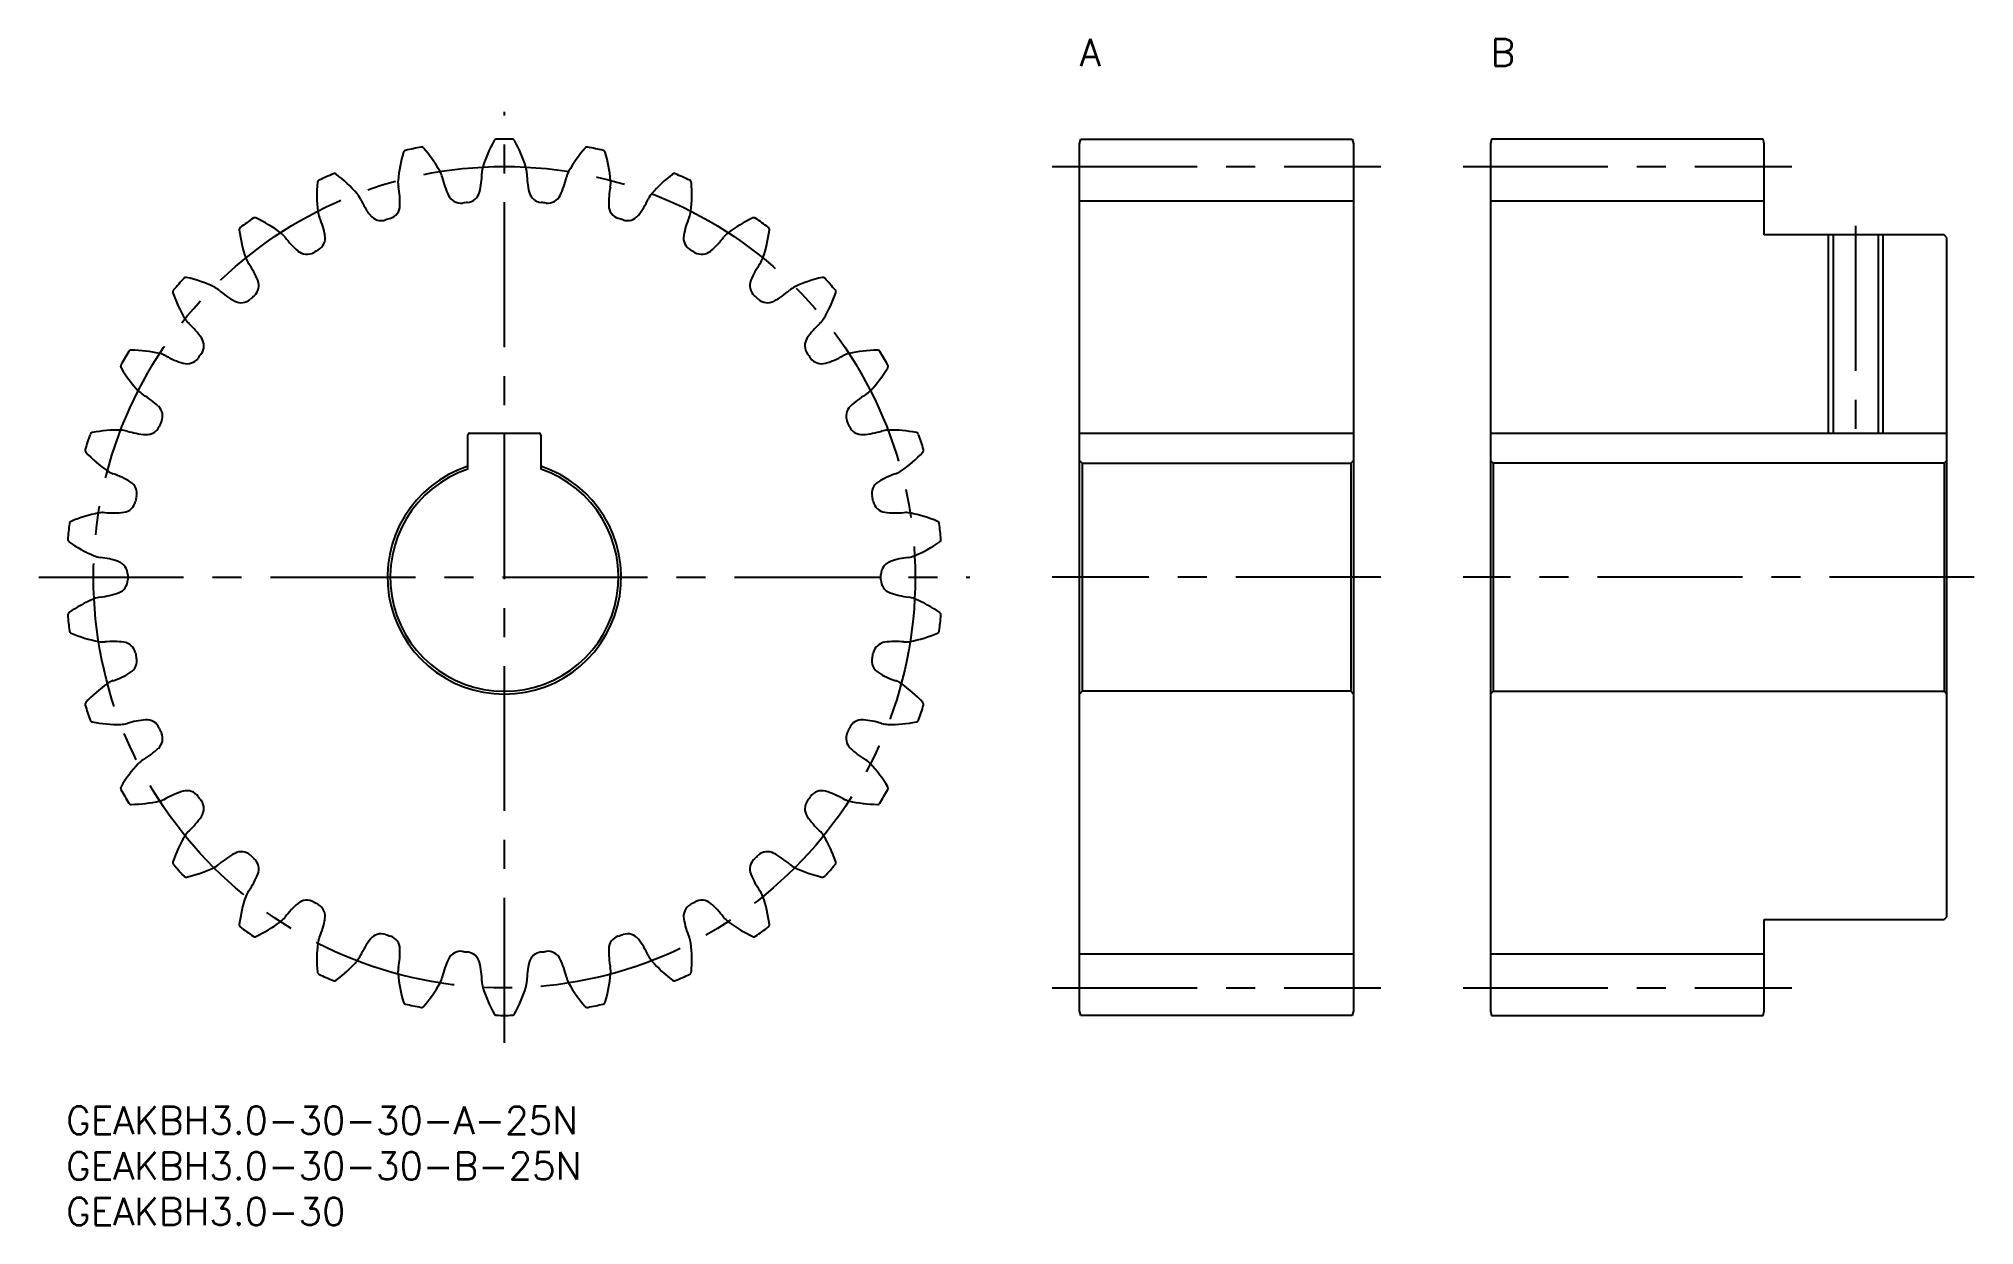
# Model space of a CAD drawing. Extents: x -3 to 209, y -13 to 117.
import ezdxf

# ---------------------------------------------------------------- set-up
doc = ezdxf.new("R2010")
doc.units = 0
doc.header["$LTSCALE"] = 0.5
doc.linetypes.add('CENTER', pattern=[50.8, 31.75, -6.35, 6.35, -6.35])
for name, color, linetype in [('MSM_CENTER', 1, 'CENTER'), ('MSM_CONTINUOUS', 7, 'CONTINUOUS'), ('MSM_NARROW', 5, 'CONTINUOUS'), ('MSM_PART_NUMBER', 7, 'CONTINUOUS')]:
    doc.layers.add(name, color=color, linetype=linetype)
doc.styles.get("Standard").update_dxf_attribs({"font": 'txt.shx', "height": 1, "bigfont": 'bigfont.shx'})

# ---------------------------------------------------------------- blocks, each defined once
blk = doc.blocks.new('*U3')
at = {"layer": 'MSM_PART_NUMBER'}
blk.add_text('GEAKBH3.0-30-30-B-25N', height=3, dxfattribs=at).set_placement((0, -8))
blk = doc.blocks.new('*U4')
at = {"layer": 'MSM_PART_NUMBER'}
blk.add_text('GEAKBH3.0-30-30-A-25N', height=3, dxfattribs=at).set_placement((0, -3))
blk = doc.blocks.new('*U5')
at = {"layer": 'MSM_PART_NUMBER'}
blk.add_text('GEAKBH3.0-30', height=3, dxfattribs=at).set_placement((0, -13))
blk = doc.blocks.new('*U6')
at = {"layer": 'MSM_PART_NUMBER'}
blk.add_text('B', height=3, dxfattribs=at).set_placement((156, 114))
blk = doc.blocks.new('*U7')
at = {"layer": 'MSM_PART_NUMBER'}
blk.add_text('A', height=3, dxfattribs=at).set_placement((111, 114))

msp = doc.modelspace()

# ---------------------------------------------------------------- linework, layer by layer
at = {"layer": 'MSM_CENTER'}
for p, q in [((48, 7), (48, 109)), ((108, 103), (144, 103)), ((153, 103), (189, 103)), ((196, 96.5), (196, 72.8)), ((-3, 58), (99, 58)), ((144, 58), (108, 58)), ((209, 58), (153, 58)), ((108, 13), (144, 13)), ((153, 13), (189, 13))]:
    msp.add_line(p, q, dxfattribs=at)
msp.add_circle((48, 58), 45, dxfattribs=at)
at = {"layer": 'MSM_CONTINUOUS'}
for p, q in [((111, 105.5), (111.13, 106)), ((111.13, 106), (140.87, 106)), ((185.87, 106), (156.13, 106)), ((186, 105.5), (185.87, 106)), ((111, 10.5), (111, 105.5)), ((140.87, 106), (141, 105.5)), ((141, 105.5), (141, 10.5)), ((156.13, 106), (156, 105.5)), ((156, 105.5), (156, 10.5)), ((186, 95.5), (186, 105.5)), ((111, 99.25), (141, 99.25)), ((156, 99.25), (186, 99.25)), ((205.7, 95.5), (186, 95.5)), ((193.54, 95.5), (193.54, 73.8)), ((198.46, 95.5), (198.46, 73.8)), ((206, 95.2), (205.7, 95.5)), ((206, 20.8), (206, 95.2)), ((44, 69.84), (44, 73.6)), ((44.2, 73.8), (51.8, 73.8)), ((52, 73.6), (52, 69.84)), ((111, 73.8), (141, 73.8)), ((156, 73.8), (206, 73.8)), ((111, 70.8), (111.3, 70.5)), ((111.3, 70.5), (111.3, 45.5)), ((111.3, 70.5), (140.7, 70.5)), ((140.7, 70.5), (141, 70.8)), ((140.7, 70.5), (140.7, 45.5)), ((156.3, 70.5), (156, 70.8)), ((156.3, 70.5), (156.3, 45.5)), ((205.7, 70.5), (156.3, 70.5)), ((206, 70.8), (205.7, 70.5)), ((205.7, 70.5), (205.7, 45.5)), ((111.3, 45.5), (111, 45.2)), ((140.7, 45.5), (111.3, 45.5)), ((141, 45.2), (140.7, 45.5)), ((156, 45.2), (156.3, 45.5)), ((156.3, 45.5), (205.7, 45.5)), ((205.7, 45.5), (206, 45.2)), ((186, 20.5), (205.7, 20.5)), ((186, 10.5), (186, 20.5)), ((205.7, 20.5), (206, 20.8)), ((111, 16.75), (141, 16.75)), ((156, 16.75), (186, 16.75)), ((111.13, 10), (111, 10.5)), ((140.87, 10), (111.13, 10)), ((141, 10.5), (140.87, 10)), ((156, 10.5), (156.13, 10)), ((156.13, 10), (185.87, 10)), ((185.87, 10), (186, 10.5))]:
    msp.add_line(p, q, dxfattribs=at)
for centre, radius, start, end in [((48, 58), 48, 88.9665, 91.0335), ((51.3, 100.16), 15, 162.943, 175), ((37.24, 104.47), 0.3, 103.0335, 162.943), ((48, 58), 48, 100.9665, 103.0335), ((38.93, 104.83), 0.3, 41.057, 100.9665), ((27.84, 95.17), 15, 29, 41.057), ((59.99, 98.55), 15, 150.943, 163), ((47.14, 105.69), 0.3, 91.0335, 150.943), ((48.86, 105.69), 0.3, 29.057, 88.9665), ((36.01, 98.55), 15, 17, 29.057), ((68.16, 95.17), 15, 138.943, 151), ((57.07, 104.83), 0.3, 79.0335, 138.943), ((48, 58), 48, 76.9665, 79.0335), ((58.76, 104.47), 0.3, 17.057, 76.9665), ((44.7, 100.16), 15, 5, 17.057), ((48, 58), 48, 112.9665, 115.0335), ((29.39, 101.92), 0.3, 53.057, 112.9665), ((20.55, 90.17), 15, 41, 53.057), ((38.81, 101.25), 2.46, 12.683, 29), ((50.21, 103.82), 9.23, 192.683, 205.5576), ((36.31, 102.36), 9.23, 346.4424, 359.317), ((48, 102.22), 2.46, 163, 179.317), ((48, 102.22), 2.46, 0.683, 17), ((59.69, 102.36), 9.23, 180.683, 193.5576), ((45.79, 103.82), 9.23, 334.4424, 347.317), ((57.19, 101.25), 2.46, 151, 167.317), ((75.45, 90.17), 15, 126.943, 139), ((66.61, 101.92), 0.3, 67.0335, 126.943), ((48, 58), 48, 64.9665, 67.0335), ((42.46, 99.92), 15, 174.943, 187), ((27.82, 101.22), 0.3, 115.0335, 174.943), ((30.01, 98.4), 2.46, 24.683, 41), ((38.81, 101.25), 2.46, 175, 191.317), ((27.34, 98.96), 9.23, 358.4424, 11.317), ((43.24, 100.48), 1.5, 205.5576, 276.3924), ((43.82, 100.55), 1.5, 275.6076, 346.4424), ((52.18, 100.55), 1.5, 193.5576, 264.3924), ((52.76, 100.48), 1.5, 263.6076, 334.4424), ((68.66, 98.96), 9.23, 168.683, 181.5576), ((57.19, 101.25), 2.46, 348.683, 5), ((65.99, 98.4), 2.46, 139, 155.317), ((68.18, 101.22), 0.3, 5.057, 64.9665), ((53.54, 99.92), 15, 353, 5.057), ((30.01, 98.4), 2.46, 187, 203.317), ((40.64, 103.28), 9.23, 204.683, 217.5576), ((34.51, 98.57), 1.5, 217.5576, 288.3924), ((35.07, 98.75), 1.5, 287.6076, 358.4424), ((48, 58), 41.25, 95.6076, 96.3924), ((48, 58), 41.25, 83.6076, 84.3924), ((60.93, 98.75), 1.5, 181.5576, 252.3924), ((61.49, 98.57), 1.5, 251.6076, 322.4424), ((55.36, 103.28), 9.23, 322.4424, 335.317), ((65.99, 98.4), 2.46, 336.683, 353), ((19.27, 96.08), 0.3, 127.0335, 186.943), ((33.86, 97.86), 15, 186.943, 199), ((48, 58), 48, 124.9665, 127.0335), ((20.66, 97.09), 0.3, 65.057, 124.9665), ((14.46, 83.76), 15, 53, 65.057), ((22.01, 93.77), 2.46, 36.683, 53), ((26.88, 95.17), 1.5, 299.6076, 10.4424), ((19.28, 93.77), 9.23, 10.4424, 23.317), ((48, 58), 41.25, 107.6076, 108.3924), ((48, 58), 41.25, 71.6076, 72.3924), ((69.12, 95.17), 1.5, 169.5576, 240.3924), ((76.72, 93.77), 9.23, 156.683, 169.5576), ((73.99, 93.77), 2.46, 127, 143.317), ((81.54, 83.76), 15, 114.943, 127), ((75.34, 97.09), 0.3, 55.0335, 114.943), ((48, 58), 48, 52.9665, 55.0335), ((62.14, 97.86), 15, 341, 353.057), ((76.73, 96.08), 0.3, 353.057, 52.9665), ((31.39, 100.76), 9.23, 216.683, 229.5576), ((26.37, 94.88), 1.5, 229.5576, 300.3924), ((48, 58), 41.25, 119.6076, 120.3924), ((48, 58), 41.25, 59.6076, 60.3924), ((69.63, 94.88), 1.5, 239.6076, 310.4424), ((64.61, 100.76), 9.23, 310.4424, 323.317), ((22.01, 93.77), 2.46, 199, 215.317), ((12.47, 87.01), 9.23, 22.4424, 35.317), ((83.53, 87.01), 9.23, 144.683, 157.5576), ((73.99, 93.77), 2.46, 324.683, 341), ((11.98, 89.27), 0.3, 139.0335, 198.943), ((25.89, 94.04), 15, 198.943, 211), ((48, 58), 48, 136.9665, 139.0335), ((13.13, 90.55), 0.3, 77.057, 136.9665), ((9.84, 76.23), 15, 65, 77.057), ((15.14, 87.59), 2.46, 48.683, 65), ((22.86, 96.37), 9.23, 228.683, 241.5576), ((19.61, 89.96), 1.5, 311.6076, 22.4424), ((76.39, 89.96), 1.5, 157.5576, 228.3924), ((73.14, 96.37), 9.23, 298.4424, 311.317), ((80.86, 87.59), 2.46, 115, 131.317), ((86.16, 76.23), 15, 102.943, 115), ((82.87, 90.55), 0.3, 43.0335, 102.943), ((70.11, 94.04), 15, 329, 341.057), ((48, 58), 48, 40.9665, 43.0335), ((84.02, 89.27), 0.3, 341.057, 40.9665), ((19.18, 89.57), 1.5, 241.5576, 312.3924), ((48, 58), 41.25, 131.6076, 132.3924), ((48, 58), 41.25, 47.6076, 48.3924), ((76.82, 89.57), 1.5, 227.6076, 298.4424), ((15.14, 87.59), 2.46, 211, 227.317), ((7.21, 78.99), 9.23, 34.4424, 47.317), ((88.79, 78.99), 9.23, 132.683, 145.5576), ((80.86, 87.59), 2.46, 312.683, 329), ((48, 58), 48, 148.9665, 151.0335), ((7.13, 82.59), 0.3, 89.057, 148.9665), ((6.89, 67.89), 15, 77, 89.057), ((13.59, 83.36), 1.5, 323.6076, 34.4424), ((82.41, 83.36), 1.5, 145.5576, 216.3924), ((89.11, 67.89), 15, 90.943, 103), ((88.87, 82.59), 0.3, 31.0335, 90.943), ((48, 58), 48, 28.9665, 31.0335), ((6.27, 81.1), 0.3, 151.0335, 210.943), ((18.88, 88.66), 15, 210.943, 223), ((9.71, 80.11), 2.46, 60.683, 77), ((15.43, 90.3), 9.23, 240.683, 253.5576), ((13.24, 82.89), 1.5, 253.5576, 324.3924), ((48, 58), 41.25, 143.6076, 144.3924), ((48, 58), 41.25, 35.6076, 36.3924), ((82.76, 82.89), 1.5, 215.6076, 286.4424), ((80.57, 90.3), 9.23, 286.4424, 299.317), ((86.29, 80.11), 2.46, 103, 119.317), ((77.12, 88.66), 15, 317, 329.057), ((89.73, 81.1), 0.3, 329.057, 28.9666), ((9.71, 80.11), 2.46, 223, 239.317), ((3.74, 70.05), 9.23, 46.4424, 59.317), ((9.07, 75.66), 1.5, 335.6076, 46.4424), ((86.93, 75.66), 1.5, 133.5576, 204.3924), ((92.26, 70.05), 9.23, 120.683, 133.5576), ((86.29, 80.11), 2.46, 300.683, 317), ((8.83, 75.12), 1.5, 265.5576, 336.3924), ((48, 58), 41.25, 155.6076, 156.3924), ((48, 58), 41.25, 23.6076, 24.3924), ((87.17, 75.12), 1.5, 203.6076, 274.4424), ((48, 58), 48, 160.9665, 163.0335), ((2.91, 73.56), 0.3, 101.057, 160.9666), ((5.73, 59.13), 15, 89, 101.057), ((5.95, 71.66), 2.46, 72.683, 89), ((9.43, 82.83), 9.23, 252.683, 265.5576), ((44.2, 73.6), 0.2, 90, 180), ((51.8, 73.6), 0.2, 0, 90), ((86.57, 82.83), 9.23, 274.4424, 287.317), ((90.05, 71.66), 2.46, 91, 107.317), ((90.27, 59.13), 15, 78.943, 91), ((93.09, 73.56), 0.3, 19.0335, 78.943), ((48, 58), 48, 16.9665, 19.0335), ((2.38, 71.92), 0.3, 163.0335, 222.943), ((13.14, 81.93), 15, 222.943, 235), ((48, 58), 12.8, 108.21, 71.79), ((82.86, 81.93), 15, 305, 317.057), ((93.62, 71.92), 0.3, 317.057, 16.9666), ((5.95, 71.66), 2.46, 235, 251.317), ((2.2, 60.59), 9.23, 58.4424, 71.317), ((6.25, 67.17), 1.5, 347.6076, 58.4424), ((48, 58), 12.5, 108.6629, 71.3371), ((89.75, 67.17), 1.5, 121.5576, 192.3924), ((93.8, 60.59), 9.23, 108.683, 121.5576), ((90.05, 71.66), 2.46, 288.683, 305), ((6.12, 66.6), 1.5, 277.5576, 348.3924), ((48, 58), 41.25, 167.6076, 168.3924), ((48, 58), 41.25, 11.6076, 12.3924), ((89.88, 66.6), 1.5, 191.6076, 262.4424), ((48, 58), 48, 172.9665, 175.0335), ((0.66, 63.84), 0.3, 113.057, 172.9665), ((6.42, 50.32), 15, 101, 113.057), ((4.02, 62.62), 2.46, 84.683, 101), ((5.11, 74.27), 9.23, 264.683, 277.5576), ((90.89, 74.27), 9.23, 262.4424, 275.317), ((91.98, 62.62), 2.46, 79, 95.317), ((89.58, 50.32), 15, 66.943, 79), ((95.34, 63.84), 0.3, 7.0335, 66.943), ((48, 58), 48, 4.9665, 7.0335), ((0.48, 62.13), 0.3, 175.0335, 234.943), ((8.92, 74.16), 15, 234.943, 247), ((87.08, 74.16), 15, 293, 305.057), ((95.52, 62.13), 0.3, 305.057, 4.9665), ((4.02, 62.62), 2.46, 247, 263.317), ((2.66, 51.01), 9.23, 70.4424, 83.317), ((5.25, 58.29), 1.5, 359.6076, 70.4424), ((90.75, 58.29), 1.5, 109.5576, 180.3924), ((93.34, 51.01), 9.23, 96.683, 109.5576), ((91.98, 62.62), 2.46, 276.683, 293), ((5.25, 57.71), 1.5, 289.5576, 0.3924), ((48, 58), 41.25, 179.6076, 180.3924), ((48, 58), 41.25, 359.6076, 0.3924), ((90.75, 57.71), 1.5, 179.6076, 250.4424), ((8.92, 41.84), 15, 113, 125.057), ((4.02, 53.38), 2.46, 96.683, 113), ((2.66, 64.99), 9.23, 276.683, 289.5576), ((93.34, 64.99), 9.23, 250.4424, 263.317), ((91.98, 53.38), 2.46, 67, 83.317), ((87.08, 41.84), 15, 54.943, 67), ((0.48, 53.87), 0.3, 125.057, 184.9666), ((48, 58), 48, 184.9665, 187.0335), ((48, 58), 48, 352.9665, 355.0335), ((95.52, 53.87), 0.3, 355.0335, 54.943), ((0.66, 52.16), 0.3, 187.0335, 246.943), ((6.42, 65.68), 15, 246.943, 259), ((4.02, 53.38), 2.46, 259, 275.317), ((5.11, 41.73), 9.23, 82.4424, 95.317), ((6.12, 49.4), 1.5, 11.6076, 82.4424), ((89.88, 49.4), 1.5, 97.5576, 168.3924), ((90.89, 41.73), 9.23, 84.683, 97.5576), ((91.98, 53.38), 2.46, 264.683, 281), ((89.58, 65.68), 15, 281, 293.057), ((95.34, 52.16), 0.3, 293.057, 352.9665), ((6.25, 48.83), 1.5, 301.5576, 12.3924), ((48, 58), 41.25, 191.6076, 192.3924), ((89.75, 48.83), 1.5, 167.6076, 238.4424), ((48, 58), 41.25, 347.6076, 348.3924), ((5.95, 44.34), 2.46, 108.683, 125), ((2.2, 55.41), 9.23, 288.683, 301.5576), ((93.8, 55.41), 9.23, 238.4424, 251.317), ((90.05, 44.34), 2.46, 55, 71.317), ((13.14, 34.07), 15, 125, 137.057), ((82.86, 34.07), 15, 42.943, 55), ((2.38, 44.08), 0.3, 137.057, 196.9665), ((48, 58), 48, 196.9665, 199.0335), ((48, 58), 48, 340.9665, 343.0335), ((93.62, 44.08), 0.3, 343.0335, 42.943), ((2.91, 42.44), 0.3, 199.0335, 258.9431), ((5.73, 56.87), 15, 258.943, 271), ((5.95, 44.34), 2.46, 271, 287.317), ((9.43, 33.17), 9.23, 94.4424, 107.317), ((8.83, 40.88), 1.5, 23.6076, 94.4424), ((9.07, 40.34), 1.5, 313.5576, 24.3924), ((48, 58), 41.25, 203.6076, 204.3924), ((86.93, 40.34), 1.5, 155.6076, 226.4424), ((48, 58), 41.25, 335.6076, 336.3924), ((87.17, 40.88), 1.5, 85.5576, 156.3924), ((86.57, 33.17), 9.23, 72.683, 85.5576), ((90.05, 44.34), 2.46, 252.683, 269), ((90.27, 56.87), 15, 269, 281.057), ((93.09, 42.44), 0.3, 281.057, 340.9665), ((3.74, 45.95), 9.23, 300.683, 313.5576), ((92.26, 45.95), 9.23, 226.4424, 239.317), ((18.88, 27.34), 15, 137, 149.057), ((9.71, 35.89), 2.46, 120.683, 137), ((86.29, 35.89), 2.46, 43, 59.317), ((77.12, 27.34), 15, 30.943, 43), ((6.27, 34.9), 0.3, 149.057, 208.9665), ((48, 58), 48, 208.9665, 211.0335), ((15.43, 25.7), 9.23, 106.4424, 119.317), ((13.24, 33.11), 1.5, 35.6076, 106.4424), ((48, 58), 41.25, 215.6076, 216.3924), ((48, 58), 41.25, 323.6076, 324.3924), ((82.76, 33.11), 1.5, 73.5576, 144.3924), ((80.57, 25.7), 9.23, 60.683, 73.5576), ((48, 58), 48, 328.9665, 331.0335), ((89.73, 34.9), 0.3, 331.0335, 30.943), ((7.13, 33.41), 0.3, 211.0335, 270.943), ((6.89, 48.11), 15, 270.943, 283), ((9.71, 35.89), 2.46, 283, 299.317), ((13.59, 32.64), 1.5, 325.5576, 36.3924), ((82.41, 32.64), 1.5, 143.6076, 214.4424), ((86.29, 35.89), 2.46, 240.683, 257), ((89.11, 48.11), 15, 257, 269.057), ((88.87, 33.41), 0.3, 269.057, 328.9665), ((25.89, 21.96), 15, 149, 161.057), ((15.14, 28.41), 2.46, 132.683, 149), ((7.21, 37.01), 9.23, 312.683, 325.5576), ((88.79, 37.01), 9.23, 214.4424, 227.317), ((80.86, 28.41), 2.46, 31, 47.317), ((70.11, 21.96), 15, 18.943, 31), ((22.86, 19.63), 9.23, 118.4424, 131.317), ((19.18, 26.43), 1.5, 47.6076, 118.4424), ((76.82, 26.43), 1.5, 61.5576, 132.3924), ((73.14, 19.63), 9.23, 48.683, 61.5576), ((11.98, 26.73), 0.3, 161.057, 220.9665), ((48, 58), 48, 220.9665, 223.0335), ((9.84, 39.77), 15, 282.943, 295), ((15.14, 28.41), 2.46, 295, 311.317), ((12.47, 28.99), 9.23, 324.683, 337.5576), ((48, 58), 41.25, 227.6076, 228.3924), ((19.61, 26.04), 1.5, 337.5576, 48.3924), ((76.39, 26.04), 1.5, 131.6076, 202.4424), ((83.53, 28.99), 9.23, 202.4424, 215.317), ((48, 58), 41.25, 311.6076, 312.3924), ((80.86, 28.41), 2.46, 228.683, 245), ((86.16, 39.77), 15, 245, 257.057), ((48, 58), 48, 316.9665, 319.0335), ((84.02, 26.73), 0.3, 319.0335, 18.943), ((13.13, 25.45), 0.3, 223.0335, 282.9431), ((22.01, 22.23), 2.46, 144.683, 161), ((73.99, 22.23), 2.46, 19, 35.317), ((82.87, 25.45), 0.3, 257.057, 316.9665), ((33.86, 18.14), 15, 161, 173.057), ((31.39, 15.24), 9.23, 130.4424, 143.317), ((26.37, 21.12), 1.5, 59.6076, 130.4424), ((48, 58), 41.25, 239.6076, 240.3924), ((26.88, 20.83), 1.5, 349.5576, 60.3924), ((69.12, 20.83), 1.5, 119.6076, 190.4424), ((48, 58), 41.25, 299.6076, 300.3924), ((69.63, 21.12), 1.5, 49.5576, 120.3924), ((64.61, 15.24), 9.23, 36.683, 49.5576), ((62.14, 18.14), 15, 6.943, 19), ((19.27, 19.92), 0.3, 173.057, 232.9665), ((48, 58), 48, 232.9665, 235.0335), ((14.46, 32.24), 15, 294.943, 307), ((22.01, 22.23), 2.46, 307, 323.317), ((19.28, 22.23), 9.23, 336.683, 349.5576), ((76.72, 22.23), 9.23, 190.4424, 203.317), ((73.99, 22.23), 2.46, 216.683, 233), ((81.54, 32.24), 15, 233, 245.057), ((48, 58), 48, 304.9665, 307.0335), ((76.73, 19.92), 0.3, 307.0335, 6.943), ((20.66, 18.91), 0.3, 235.0335, 294.943), ((42.46, 16.08), 15, 173, 185.057), ((30.01, 17.6), 2.46, 156.683, 173), ((40.64, 12.72), 9.23, 142.4424, 155.317), ((34.51, 17.43), 1.5, 71.6076, 142.4424), ((48, 58), 41.25, 251.6076, 252.3924), ((35.07, 17.25), 1.5, 1.5576, 72.3924), ((27.34, 17.04), 9.23, 348.683, 1.5576), ((43.24, 15.52), 1.5, 83.6076, 154.4424), ((48, 58), 41.25, 263.6076, 264.3924), ((48, 58), 41.25, 275.6076, 276.3924), ((52.76, 15.52), 1.5, 25.5576, 96.3924), ((60.93, 17.25), 1.5, 107.6076, 178.4424), ((68.66, 17.04), 9.23, 178.4424, 191.317), ((48, 58), 41.25, 287.6076, 288.3924), ((61.49, 17.43), 1.5, 37.5576, 108.3924), ((55.36, 12.72), 9.23, 24.683, 37.5576), ((65.99, 17.6), 2.46, 7, 23.317), ((53.54, 16.08), 15, 354.943, 7), ((75.34, 18.91), 0.3, 245.057, 304.9665), ((20.55, 25.83), 15, 306.943, 319), ((30.01, 17.6), 2.46, 319, 335.317), ((38.81, 14.75), 2.46, 168.683, 185), ((50.21, 12.18), 9.23, 154.4424, 167.317), ((43.82, 15.45), 1.5, 13.5576, 84.3924), ((36.31, 13.64), 9.23, 0.683, 13.5576), ((59.69, 13.64), 9.23, 166.4424, 179.317), ((52.18, 15.45), 1.5, 95.6076, 166.4424), ((45.79, 12.18), 9.23, 12.683, 25.5576), ((57.19, 14.75), 2.46, 355, 11.317), ((65.99, 17.6), 2.46, 204.683, 221), ((75.45, 25.83), 15, 221, 233.057), ((27.82, 14.78), 0.3, 185.057, 244.9666), ((48, 58), 48, 244.9665, 247.0335), ((29.39, 14.08), 0.3, 247.0335, 306.9431), ((51.3, 15.84), 15, 185, 197.057), ((27.84, 20.83), 15, 318.943, 331), ((38.81, 14.75), 2.46, 331, 347.317), ((48, 13.78), 2.46, 180.683, 197), ((59.99, 17.45), 15, 197, 209.057), ((36.01, 17.45), 15, 330.943, 343), ((48, 13.78), 2.46, 343, 359.317), ((57.19, 14.75), 2.46, 192.683, 209), ((68.16, 20.83), 15, 209, 221.057), ((44.7, 15.84), 15, 342.943, 355), ((66.61, 14.08), 0.3, 233.057, 292.9665), ((48, 58), 48, 292.9665, 295.0335), ((68.18, 14.78), 0.3, 295.0335, 354.943), ((37.24, 11.53), 0.3, 197.057, 256.9666), ((48, 58), 48, 256.9665, 259.0335), ((38.93, 11.17), 0.3, 259.0335, 318.943), ((57.07, 11.17), 0.3, 221.057, 280.9665), ((48, 58), 48, 280.9665, 283.0335), ((58.76, 11.53), 0.3, 283.0335, 342.943), ((47.14, 10.31), 0.3, 209.057, 268.9666), ((48, 58), 48, 268.9665, 271.0335), ((48.86, 10.31), 0.3, 271.0335, 330.943)]:
    msp.add_arc(centre, radius, start, end, dxfattribs=at)
at = {"layer": 'MSM_NARROW'}
for p, q in [((193, 95.5), (193, 73.8)), ((199, 95.5), (199, 73.8))]:
    msp.add_line(p, q, dxfattribs=at)

# ---------------------------------------------------------------- block references
at = {"layer": 'MSM_CONTINUOUS'}
for name in ['*U7', '*U6', '*U4', '*U3', '*U5']:
    msp.add_blockref(name, (0, 0), dxfattribs=at)

doc.saveas('drawing.dxf')
